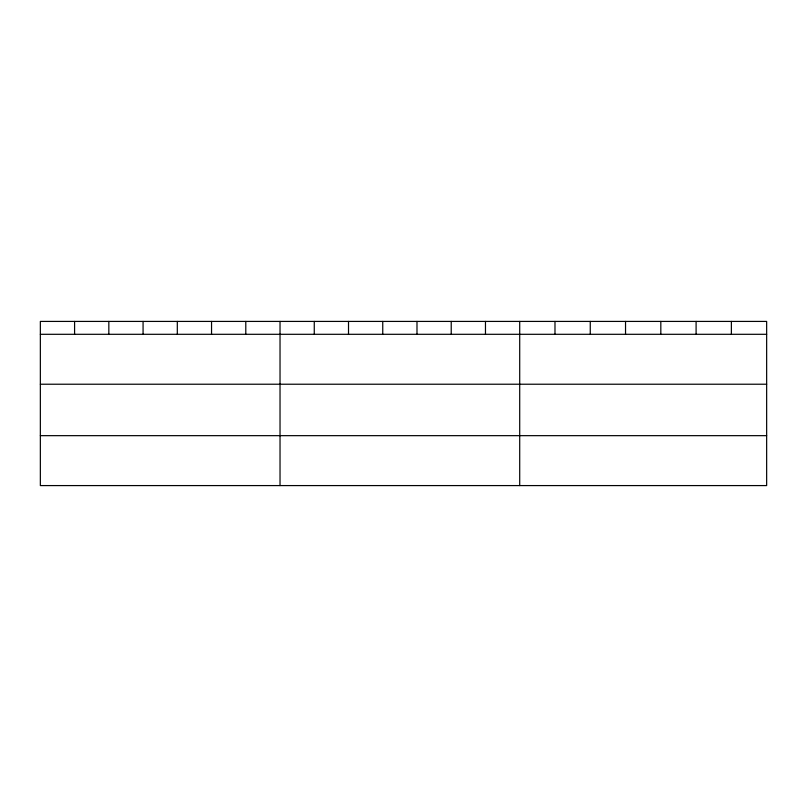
<?xml version="1.0" encoding="UTF-8"?>
<svg xmlns="http://www.w3.org/2000/svg" width="807" height="807" viewBox="0 0 807 807"><rect width="100%" height="100%" fill="white"/><g stroke="black" fill="none" stroke-linecap="round" stroke-linejoin="round"><path stroke-width="1.21" d="M766.65 384.223L766.65 321.418L40.35 321.418L40.35 485.582L766.65 485.582L766.65 384.223L40.35 384.223M40.35 334.3L766.65 334.3M40.35 435.659L766.65 435.659M731.374 321.418L731.374 334.3M696.098 321.418L696.098 334.3M660.822 321.418L660.822 334.3M625.536 321.418L625.536 334.3M590.26 321.418L590.26 334.3M554.984 321.418L554.984 334.3M519.708 321.418L519.708 485.582M485.471 321.418L485.471 334.3M451.224 321.418L451.224 334.3M416.987 321.418L416.987 334.3M382.75 321.418L382.75 334.3M348.513 321.418L348.513 334.3M314.266 321.418L314.266 334.3M280.029 321.418L280.029 485.582M245.792 321.418L245.792 334.3M211.545 321.418L211.545 334.3M177.308 321.418L177.308 334.3M143.071 321.418L143.071 334.3M108.834 321.418L108.834 334.3M74.587 321.418L74.587 334.3"/></g></svg>
